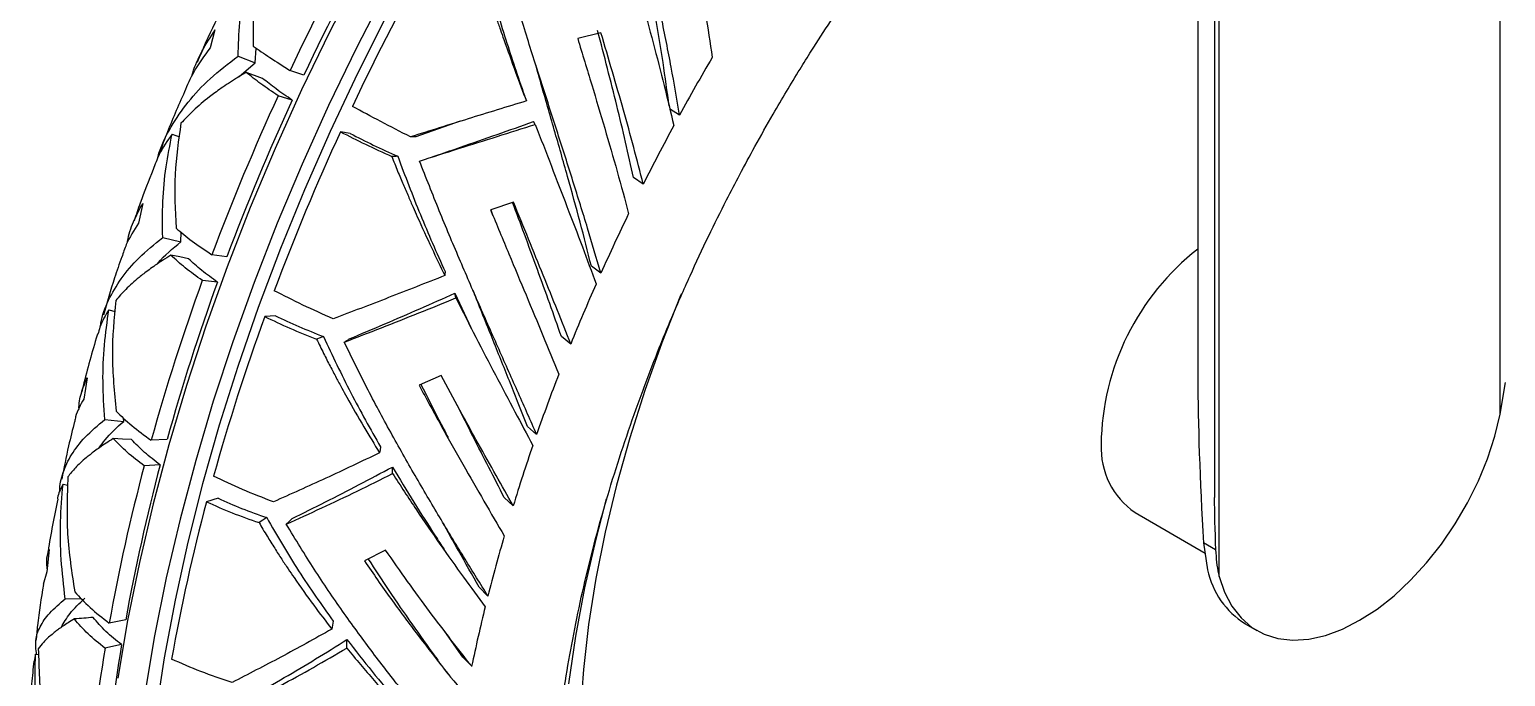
# Model space of a CAD drawing. Header units: millimetres. Extents: x 0 to 597, y 0 to 420.
# Drawn here: x 338.3 to 350.27, y 84.15 to 89.39 of the extents above; entities that cross this region are included whole.
import ezdxf

# ---------------------------------------------------------------- set-up
doc = ezdxf.new("R2010")
doc.units = ezdxf.units.MM

msp = doc.modelspace()

# ---------------------------------------------------------------- linework, layer by layer
at = {"color": 8, "linetype": 'Continuous', "lineweight": 25}
for p, q in [((350.223, 86.275), (350.223, 97.183)), ((347.944, 84.96), (347.944, 95.868))]:
    msp.add_line(p, q, dxfattribs=at)
at = {"color": 7, "linetype": 'Continuous', "lineweight": 25}
for p, q in [((347.772, 94.375), (347.772, 86.566)), ((347.905, 93.409), (347.905, 85.599)), ((339.804, 89.391), (339.764, 89.245)), ((342.933, 89.368), (342.744, 89.321)), ((339.991, 89.178), (340.13, 89.124)), ((340.13, 89.124), (340.139, 89.243)), ((340.001, 89.013), (340.13, 89.124)), ((340.525, 89.025), (340.412, 89.063)), ((340.43, 88.822), (340.316, 88.857)), ((343.569, 88.701), (343.489, 88.75)), ((339.456, 88.546), (339.516, 88.524)), ((340.9, 88.551), (340.822, 88.565)), ((341.792, 88.65), (341.431, 88.525)), ((342.4, 88.625), (342.385, 88.647)), ((341.431, 88.525), (341.389, 88.524)), ((341.618, 88.378), (341.563, 88.36)), ((343.275, 88.141), (343.196, 88.193)), ((339.218, 87.984), (339.184, 87.823)), ((342.224, 87.995), (342.039, 87.931)), ((339.38, 87.708), (339.528, 87.673)), ((339.528, 87.673), (339.53, 87.751)), ((339.9, 87.551), (339.779, 87.568)), ((342.932, 87.419), (342.855, 87.475)), ((339.824, 87.345), (339.702, 87.359)), ((341.749, 87.256), (341.862, 87.013)), ((341.757, 87.218), (341.749, 87.256)), ((338.944, 87.121), (338.994, 87.109)), ((340.294, 87.074), (340.207, 87.067)), ((341.884, 86.968), (341.862, 87.014)), ((342.688, 86.844), (342.612, 86.904)), ((338.767, 86.571), (338.74, 86.398)), ((341.638, 86.588), (341.459, 86.51)), ((350.223, 86.275), (350.265, 86.531)), ((338.91, 86.232), (339.064, 86.217)), ((339.064, 86.217), (339.063, 86.244)), ((342.411, 86.11), (342.337, 86.175)), ((339.415, 86.069), (339.287, 86.064)), ((339.36, 85.864), (339.231, 85.856)), ((341.244, 85.794), (341.242, 85.847)), ((338.572, 85.707), (338.611, 85.701)), ((339.829, 85.593), (339.736, 85.565)), ((342.221, 85.532), (342.148, 85.6)), ((347.262, 85.477), (347.83, 85.149)), ((347.915, 85.175), (347.818, 85.231)), ((347.818, 85.231), (347.85, 85.014)), ((338.459, 85.179), (338.442, 84.997)), ((341.186, 85.174), (341.015, 85.085)), ((338.442, 84.997), (338.411, 84.894)), ((342.017, 84.801), (341.945, 84.873)), ((338.59, 84.779), (338.719, 84.782)), ((339.08, 84.607), (338.947, 84.581)), ((341.814, 84.306), (341.667, 84.512)), ((348.156, 84.576), (348.25, 84.521)), ((339.046, 84.407), (338.912, 84.378)), ((340.872, 84.379), (340.874, 84.448)), ((338.349, 84.33), (338.338, 84.273)), ((338.349, 84.33), (338.375, 84.328)), ((341.885, 84.231), (341.814, 84.306))]:
    msp.add_line(p, q, dxfattribs=at)
at = {"color": 7, "linetype": 'Continuous', "lineweight": 25, "flags": 128}
for points in [[(340.976, 89.844), (340.735, 89.377), (340.506, 88.905), (340.291, 88.429), (340.09, 87.95), (339.902, 87.47), (339.73, 86.989), (339.572, 86.508), (339.429, 86.027), (339.302, 85.549), (339.191, 85.074), (339.095, 84.603), (339.016, 84.136)], [(341.195, 89.718), (340.953, 89.251), (340.725, 88.779), (340.51, 88.303), (340.308, 87.824), (340.121, 87.344), (339.948, 86.863), (339.79, 86.381), (339.648, 85.901), (339.521, 85.423), (339.409, 84.948), (339.314, 84.477), (339.235, 84.01)], [(341.193, 89.504), (340.959, 89.038), (340.737, 88.568), (340.529, 88.094), (340.334, 87.619), (340.154, 87.141), (339.989, 86.663), (339.839, 86.186), (339.704, 85.71), (339.584, 85.237), (339.481, 84.767), (339.393, 84.301), (339.322, 83.841)], [(340.19, 88.998), (340.123, 89.022), (340.056, 89.046)], [(339.589, 87.536), (339.518, 87.55), (339.447, 87.564)], [(343.585, 87.252), (343.578, 87.237), (343.426, 86.853), (343.289, 86.468), (343.166, 86.083), (343.059, 85.7), (342.967, 85.32), (342.892, 84.943), (342.833, 84.571), (342.79, 84.206), (342.764, 83.848)], [(340.684, 86.904), (340.656, 86.893), (340.628, 86.883)], [(347.944, 84.96), (347.988, 84.831), (348.047, 84.718), (348.122, 84.623), (348.209, 84.547), (348.31, 84.492), (348.421, 84.457), (348.542, 84.444), (348.67, 84.452), (348.805, 84.482), (348.943, 84.533), (349.083, 84.604), (349.224, 84.695), (349.362, 84.803), (349.496, 84.929), (349.625, 85.069), (349.746, 85.221), (349.857, 85.385), (349.957, 85.556), (350.045, 85.734), (350.119, 85.914), (350.179, 86.096), (350.223, 86.275)], [(339.128, 86.07), (339.054, 86.074), (338.98, 86.078)], [(341.146, 86.01), (341.142, 85.986), (341.138, 85.962)], [(342.975, 85.587), (342.89, 85.262), (342.8, 84.866), (342.726, 84.475), (342.669, 84.09)], [(340.223, 85.437), (340.192, 85.417), (340.161, 85.396)], [(340.382, 85.383), (340.406, 85.406), (340.43, 85.429)], [(340.762, 84.598), (340.756, 84.565), (340.751, 84.532)]]:
    msp.add_lwpolyline(points, dxfattribs=at)
at = {"color": 7, "linetype": 'Continuous', "lineweight": 25}
for centre, radius, start, end in [((358.768, 80.37), 20.31, 150.6619, 154.6581), ((358.618, 80.456), 20.02, 150.6615, 154.6582), ((359.273, 80.078), 20.31, 150.6619, 154.6581), ((359.212, 80.117), 17.843, 149.5244, 151.2468), ((358.008, 80.72), 19.473, 155.2989, 159.4091), ((357.878, 80.797), 19.205, 155.2998, 159.4083), ((358.513, 80.428), 19.473, 155.2989, 159.4091), ((359.134, 80.161), 17.753, 151.5599, 153.288), ((358.863, 80.294), 17.451, 154.1562, 155.9039), ((349.03, 86.005), 2.043, 128.0191, 179.2898), ((356.592, 81.237), 17.966, 160.0763, 164.413), ((356.472, 81.311), 17.708, 160.0757, 164.4133), ((358.495, 80.457), 17.049, 156.2231, 157.9989), ((357.098, 80.945), 17.966, 160.0763, 164.413), ((357.877, 80.7), 16.385, 158.8962, 160.7199), ((347.624, 86.002), 0.637, 177.4222, 235.403), ((357.276, 80.908), 15.749, 161.0522, 162.9247), ((354.639, 81.764), 15.943, 165.1253, 169.8218), ((354.55, 81.83), 15.717, 165.1253, 169.8219), ((355.144, 81.472), 15.943, 165.1253, 169.8218), ((356.404, 81.167), 14.839, 163.8777, 165.8249), ((348.513, 85.151), 0.677, 191.6886, 238.2003), ((355.602, 81.367), 14.013, 166.1847, 168.2083), ((352.357, 82.153), 13.627, 170.6017, 175.8163), ((352.301, 82.213), 13.435, 170.6019, 175.816)]:
    msp.add_arc(centre, radius, start, end, dxfattribs=at)
for major_axis, end_param in [((-0.197, 2.627), 1.335734), ((-0.099, 1.314), 1.140089)]:
    msp.add_ellipse((348.038, 84.632), major_axis=major_axis, ratio=0.068346, start_param=0.73883, end_param=end_param, dxfattribs=at)
for points, knots in [([(344.33, 88.709), (344.401, 88.831), (344.502, 89.002), (344.658, 89.252), (344.794, 89.464), (344.962, 89.714), (345.143, 89.972), (345.338, 90.236), (345.544, 90.503), (345.76, 90.769), (345.984, 91.032), (346.215, 91.289), (346.452, 91.54), (346.695, 91.782), (346.941, 92.015), (347.192, 92.238), (347.43, 92.439), (347.586, 92.56), (347.656, 92.615)], [0, 0, 0, 0, 0.07793, 0.109908, 0.162924, 0.217995, 0.27706, 0.338663, 0.402203, 0.467201, 0.533312, 0.600278, 0.6679, 0.736024, 0.804526, 0.873305, 0.942278, 1, 1, 1, 1]), ([(343.569, 88.701), (343.548, 88.829), (343.504, 89.087), (343.424, 89.489), (343.337, 89.895), (343.245, 90.305), (343.149, 90.72), (343.086, 90.995), (343.055, 91.135)], [0, 0, 0, 0, 0.16604, 0.333057, 0.499183, 0.6633, 0.828993, 1, 1, 1, 1]), ([(343.485, 88.773), (343.47, 88.89), (343.437, 89.134), (343.373, 89.516), (343.302, 89.909), (343.225, 90.305), (343.159, 90.636), (343.121, 90.833), (343.108, 90.899)], [0, 0, 0, 0, 0.173085, 0.358385, 0.542525, 0.724212, 0.90741, 1, 1, 1, 1]), ([(343.561, 90.653), (343.588, 90.523), (343.641, 90.27), (343.715, 89.894), (343.781, 89.526), (343.817, 89.287), (343.834, 89.167)], [0, 0, 0, 0, 0.255315, 0.5003, 0.75016, 1, 1, 1, 1]), ([(340.189, 90.05), (340.164, 89.925), (340.113, 89.674), (340.113, 89.398), (340.113, 89.26)], [0, 0, 0, 0, 0.4995782, 1, 1, 1, 1]), ([(343.163, 89.987), (343.196, 89.869), (343.262, 89.633), (343.357, 89.283), (343.446, 88.942), (343.498, 88.723), (343.523, 88.615)], [0, 0, 0, 0, 0.2506413, 0.5001754, 0.7553108, 1, 1, 1, 1]), ([(339.991, 89.178), (339.994, 89.27), (340, 89.452), (340.037, 89.711), (340.079, 89.873), (340.1, 89.953)], [0, 0, 0, 0, 0.339376, 0.672335, 1, 1, 1, 1]), ([(341.977, 89.813), (341.99, 89.773), (342.014, 89.696), (342.051, 89.586), (342.085, 89.486), (342.116, 89.396), (342.167, 89.251), (342.237, 89.058), (342.299, 88.893), (342.328, 88.815)], [0, 0, 0, 0, 0.120104, 0.230139, 0.330171, 0.420232, 0.500401, 0.764717, 1, 1, 1, 1]), ([(342.015, 89.794), (342.063, 89.633), (342.155, 89.321), (342.261, 89.01), (342.312, 88.859)], [0, 0, 0, 0, 0.515119, 1, 1, 1, 1]), ([(342.932, 87.419), (342.897, 87.539), (342.826, 87.781), (342.707, 88.162), (342.583, 88.551), (342.456, 88.947), (342.326, 89.352), (342.243, 89.624), (342.201, 89.763)], [0, 0, 0, 0, 0.166041, 0.333056, 0.499187, 0.663301, 0.828993, 1, 1, 1, 1]), ([(339.879, 89.6), (339.827, 89.497), (339.749, 89.341), (339.683, 89.181), (339.66, 89.128)], [0, 0, 0, 0, 0.665653, 1, 1, 1, 1]), ([(339.617, 89.018), (339.619, 89.026), (339.638, 89.096), (339.697, 89.222), (339.769, 89.335), (339.804, 89.391)], [0, 0, 0, 0, 0.0596965, 0.5299881, 1, 1, 1, 1]), ([(343.196, 88.193), (343.175, 88.289), (343.134, 88.48), (343.062, 88.776), (342.986, 89.078), (342.933, 89.283), (342.906, 89.385)], [0, 0, 0, 0, 0.2500073, 0.4999996, 0.7501814, 1, 1, 1, 1]), ([(340.113, 89.26), (340.157, 89.23), (340.244, 89.169), (340.356, 89.098), (340.412, 89.063)], [0, 0, 0, 0, 0.498255, 1, 1, 1, 1]), ([(342.744, 89.321), (342.782, 89.196), (342.857, 88.95), (342.965, 88.59), (343.066, 88.239), (343.127, 88.014), (343.157, 87.901)], [0, 0, 0, 0, 0.255319, 0.5003, 0.750157, 1, 1, 1, 1]), ([(343.275, 88.141), (343.25, 88.239), (343.2, 88.435), (343.116, 88.74), (343.026, 89.051), (342.964, 89.262), (342.933, 89.368)], [0, 0, 0, 0, 0.249923, 0.499821, 0.74999, 1, 1, 1, 1]), ([(339.338, 88.346), (339.342, 88.361), (339.365, 88.452), (339.445, 88.606), (339.581, 88.808), (339.759, 89), (339.913, 89.118), (339.991, 89.178)], [0, 0, 0, 0, 0.045921, 0.283574, 0.518344, 0.755368, 1, 1, 1, 1]), ([(339.764, 89.245), (339.717, 89.181), (339.632, 89.067), (339.579, 88.943), (339.556, 88.888)], [0, 0, 0, 0, 0.562155, 1, 1, 1, 1]), ([(342.855, 87.475), (342.825, 87.593), (342.766, 87.83), (342.663, 88.201), (342.556, 88.578), (342.464, 88.894), (342.411, 89.083), (342.394, 89.144)], [0, 0, 0, 0, 0.2244376, 0.4501311, 0.6743974, 0.895682, 1, 1, 1, 1]), ([(340.056, 89.046), (340.031, 89.031), (339.981, 89.002), (339.914, 88.959), (339.855, 88.919), (339.805, 88.882), (339.727, 88.823), (339.63, 88.742), (339.561, 88.668), (339.528, 88.634)], [0, 0, 0, 0, 0.120098, 0.230143, 0.330167, 0.420238, 0.500402, 0.764723, 1, 1, 1, 1]), ([(340.316, 88.857), (340.268, 88.89), (340.171, 88.955), (340.095, 89.016), (340.056, 89.046)], [0, 0, 0, 0, 0.500367, 1, 1, 1, 1]), ([(340.43, 88.822), (340.385, 88.852), (340.295, 88.913), (340.225, 88.97), (340.19, 88.998)], [0, 0, 0, 0, 0.499997, 1, 1, 1, 1]), ([(339.557, 88.888), (339.506, 88.773), (339.436, 88.615), (339.377, 88.455), (339.361, 88.411)], [0, 0, 0, 0, 0.726185, 1, 1, 1, 1]), ([(342.328, 88.815), (342.17, 88.767), (341.853, 88.669), (341.544, 88.572), (341.389, 88.524)], [0, 0, 0, 0, 0.4995757, 1, 1, 1, 1]), ([(341.389, 88.524), (341.307, 88.565), (341.144, 88.649), (340.993, 88.73), (340.918, 88.771)], [0, 0, 0, 0, 0.498255, 1, 1, 1, 1]), ([(342.589, 83.698), (342.599, 83.781), (342.622, 83.972), (342.671, 84.28), (342.735, 84.619), (342.811, 84.962), (342.899, 85.309), (342.999, 85.659), (343.11, 86.01), (343.232, 86.361), (343.363, 86.711), (343.504, 87.056), (343.652, 87.393), (343.8, 87.711), (343.936, 87.985), (344.061, 88.226), (344.187, 88.459), (344.279, 88.621), (344.33, 88.709)], [0, 0, 0, 0, 0.052531, 0.121296, 0.190146, 0.25906, 0.328004, 0.396936, 0.465791, 0.534475, 0.602843, 0.670613, 0.737207, 0.801118, 0.859235, 0.900416, 0.946044, 1, 1, 1, 1]), ([(339.456, 88.546), (339.419, 88.492), (339.354, 88.4), (339.318, 88.3), (339.303, 88.259)], [0, 0, 0, 0, 0.587638, 1, 1, 1, 1]), ([(339.38, 87.708), (339.379, 87.806), (339.377, 88), (339.403, 88.28), (339.439, 88.458), (339.456, 88.546)], [0, 0, 0, 0, 0.3393751, 0.6723346, 1, 1, 1, 1]), ([(339.528, 88.634), (339.508, 88.497), (339.468, 88.223), (339.481, 87.931), (339.488, 87.784)], [0, 0, 0, 0, 0.499573, 1, 1, 1, 1]), ([(340.822, 88.565), (340.888, 88.531), (341.021, 88.464), (341.165, 88.398), (341.237, 88.365)], [0, 0, 0, 0, 0.5003592, 1, 1, 1, 1]), ([(340.9, 88.551), (340.962, 88.52), (341.085, 88.457), (341.218, 88.396), (341.285, 88.366)], [0, 0, 0, 0, 0.499989, 1, 1, 1, 1]), ([(341.462, 88.328), (341.567, 88.361), (341.775, 88.428), (342.09, 88.526), (342.297, 88.592), (342.4, 88.625)], [0, 0, 0, 0, 0.339381, 0.672335, 1, 1, 1, 1]), ([(341.617, 88.378), (341.676, 88.399), (341.833, 88.454), (342.091, 88.543), (342.288, 88.613), (342.385, 88.647)], [0, 0, 0, 0, 0.233252, 0.619503, 1, 1, 1, 1]), ([(342.4, 88.625), (342.444, 88.512), (342.531, 88.286), (342.659, 87.954), (342.782, 87.634), (342.857, 87.43), (342.893, 87.331)], [0, 0, 0, 0, 0.250636, 0.500178, 0.755307, 1, 1, 1, 1]), ([(341.285, 88.366), (341.277, 88.365), (341.261, 88.365), (341.245, 88.365), (341.237, 88.365)], [0, 0, 0, 0, 0.500017, 1, 1, 1, 1]), ([(341.237, 88.365), (341.253, 88.325), (341.283, 88.25), (341.328, 88.142), (341.37, 88.045), (341.408, 87.957), (341.47, 87.817), (341.556, 87.63), (341.632, 87.473), (341.668, 87.399)], [0, 0, 0, 0, 0.120098, 0.230138, 0.330162, 0.420233, 0.500397, 0.764719, 1, 1, 1, 1]), ([(341.285, 88.366), (341.345, 88.207), (341.465, 87.891), (341.601, 87.584), (341.669, 87.431)], [0, 0, 0, 0, 0.499979, 1, 1, 1, 1]), ([(342.411, 86.11), (342.363, 86.221), (342.265, 86.442), (342.108, 86.796), (341.946, 87.161), (341.783, 87.538), (341.619, 87.927), (341.515, 88.193), (341.462, 88.328)], [0, 0, 0, 0, 0.166039, 0.333056, 0.499187, 0.6633, 0.82899, 1, 1, 1, 1]), ([(339.303, 88.259), (339.266, 88.169), (339.211, 88.031), (339.165, 87.891), (339.149, 87.844)], [0, 0, 0, 0, 0.65814, 1, 1, 1, 1]), ([(339.095, 87.668), (339.095, 87.671), (339.103, 87.729), (339.14, 87.835), (339.192, 87.935), (339.218, 87.984)], [0, 0, 0, 0, 0.0304884, 0.5154, 1, 1, 1, 1]), ([(342.612, 86.904), (342.581, 86.993), (342.519, 87.17), (342.418, 87.448), (342.317, 87.722), (342.249, 87.906), (342.217, 87.992)], [0, 0, 0, 0, 0.257477, 0.514972, 0.772634, 1, 1, 1, 1]), ([(342.688, 86.844), (342.652, 86.934), (342.581, 87.115), (342.466, 87.4), (342.346, 87.693), (342.265, 87.894), (342.224, 87.995)], [0, 0, 0, 0, 0.249916, 0.499822, 0.749986, 1, 1, 1, 1]), ([(339.184, 87.823), (339.147, 87.767), (339.09, 87.678), (339.06, 87.584), (339.05, 87.549)], [0, 0, 0, 0, 0.6379062, 1, 1, 1, 1]), ([(342.039, 87.931), (342.088, 87.812), (342.185, 87.577), (342.327, 87.238), (342.464, 86.911), (342.549, 86.703), (342.591, 86.6)], [0, 0, 0, 0, 0.255319, 0.500302, 0.750156, 1, 1, 1, 1]), ([(342.057, 87.887), (342.055, 87.892), (342.049, 87.907), (342.044, 87.922), (342.04, 87.932)], [0, 0, 0, 0, 0.30921, 1, 1, 1, 1]), ([(338.877, 86.994), (338.878, 87), (338.885, 87.071), (338.937, 87.199), (339.038, 87.376), (339.182, 87.546), (339.313, 87.653), (339.38, 87.708)], [0, 0, 0, 0, 0.024193, 0.267256, 0.507373, 0.7498, 1, 1, 1, 1]), ([(339.488, 87.784), (339.529, 87.75), (339.612, 87.68), (339.723, 87.606), (339.779, 87.568)], [0, 0, 0, 0, 0.498257, 1, 1, 1, 1]), ([(339.335, 87.493), (339.338, 87.496), (339.389, 87.559), (339.46, 87.618), (339.528, 87.673)], [0, 0, 0, 0, 0.058531, 1, 1, 1, 1]), ([(339.048, 87.55), (339.028, 87.493), (338.974, 87.336), (338.928, 87.178), (338.899, 87.077)], [0, 0, 0, 0, 0.358862, 1, 1, 1, 1]), ([(339.447, 87.564), (339.424, 87.55), (339.38, 87.523), (339.321, 87.484), (339.271, 87.448), (339.227, 87.415), (339.161, 87.362), (339.08, 87.291), (339.025, 87.227), (338.999, 87.197)], [0, 0, 0, 0, 0.120104, 0.230146, 0.33017, 0.420246, 0.500406, 0.764722, 1, 1, 1, 1]), ([(339.702, 87.359), (339.654, 87.393), (339.558, 87.462), (339.484, 87.53), (339.447, 87.564)], [0, 0, 0, 0, 0.500372, 1, 1, 1, 1]), ([(339.824, 87.345), (339.78, 87.377), (339.691, 87.441), (339.623, 87.505), (339.589, 87.536)], [0, 0, 0, 0, 0.5000001, 1, 1, 1, 1]), ([(341.668, 87.399), (341.514, 87.339), (341.208, 87.218), (340.911, 87.105), (340.763, 87.048)], [0, 0, 0, 0, 0.4995706, 1, 1, 1, 1]), ([(341.669, 87.431), (341.669, 87.426), (341.668, 87.415), (341.668, 87.404), (341.668, 87.399)], [0, 0, 0, 0, 0.4999967, 1, 1, 1, 1]), ([(340.763, 87.048), (340.68, 87.085), (340.513, 87.16), (340.36, 87.238), (340.284, 87.276)], [0, 0, 0, 0, 0.498257, 1, 1, 1, 1]), ([(340.893, 86.885), (340.988, 86.926), (341.177, 87.006), (341.464, 87.129), (341.654, 87.214), (341.749, 87.256)], [0, 0, 0, 0, 0.339021, 0.671989, 1, 1, 1, 1]), ([(342.337, 86.175), (342.294, 86.283), (342.209, 86.501), (342.069, 86.848), (341.964, 87.107), (341.906, 87.253), (341.897, 87.277)], [0, 0, 0, 0, 0.313024, 0.627815, 0.940618, 1, 1, 1, 1]), ([(338.944, 87.121), (338.916, 87.076), (338.876, 87.011), (338.86, 86.942), (338.855, 86.923)], [0, 0, 0, 0, 0.711623, 1, 1, 1, 1]), ([(338.91, 86.232), (338.904, 86.335), (338.891, 86.538), (338.903, 86.835), (338.93, 87.027), (338.944, 87.121)], [0, 0, 0, 0, 0.339379, 0.672333, 1, 1, 1, 1]), ([(338.999, 87.197), (338.985, 87.05), (338.958, 86.757), (338.988, 86.452), (339.002, 86.3)], [0, 0, 0, 0, 0.4995767, 1, 1, 1, 1]), ([(340.852, 86.859), (340.952, 86.898), (341.152, 86.975), (341.455, 87.095), (341.657, 87.177), (341.757, 87.218)], [0, 0, 0, 0, 0.33938, 0.672335, 1, 1, 1, 1]), ([(341.757, 87.218), (341.811, 87.111), (341.918, 86.898), (342.079, 86.59), (342.235, 86.296), (342.333, 86.112), (342.38, 86.022)], [0, 0, 0, 0, 0.250635, 0.500176, 0.755312, 1, 1, 1, 1]), ([(340.207, 87.067), (340.274, 87.035), (340.408, 86.971), (340.555, 86.912), (340.628, 86.883)], [0, 0, 0, 0, 0.500365, 1, 1, 1, 1]), ([(340.294, 87.074), (340.356, 87.045), (340.48, 86.986), (340.616, 86.931), (340.684, 86.904)], [0, 0, 0, 0, 0.499992, 1, 1, 1, 1]), ([(338.851, 86.924), (338.848, 86.913), (338.803, 86.764), (338.76, 86.607), (338.725, 86.461), (338.723, 86.452)], [0, 0, 0, 0, 0.067525, 0.946071, 1, 1, 1, 1]), ([(340.628, 86.883), (340.647, 86.845), (340.682, 86.771), (340.736, 86.667), (340.785, 86.574), (340.83, 86.49), (340.904, 86.356), (341.006, 86.179), (341.096, 86.031), (341.138, 85.962)], [0, 0, 0, 0, 0.120104, 0.230141, 0.330165, 0.420241, 0.500401, 0.764717, 1, 1, 1, 1]), ([(340.684, 86.904), (340.756, 86.751), (340.9, 86.444), (341.064, 86.155), (341.146, 86.01)], [0, 0, 0, 0, 0.499989, 1, 1, 1, 1]), ([(340.852, 86.859), (340.859, 86.863), (340.872, 86.872), (340.886, 86.881), (340.893, 86.885)], [0, 0, 0, 0, 0.500011, 1, 1, 1, 1]), ([(342.017, 84.801), (341.955, 84.9), (341.833, 85.097), (341.637, 85.418), (341.439, 85.754), (341.24, 86.105), (341.041, 86.472), (340.916, 86.728), (340.852, 86.859)], [0, 0, 0, 0, 0.166039, 0.333054, 0.499184, 0.663298, 0.828991, 1, 1, 1, 1]), ([(338.702, 86.313), (338.702, 86.314), (338.699, 86.36), (338.717, 86.447), (338.75, 86.53), (338.767, 86.571)], [0, 0, 0, 0, 0.011773, 0.50604, 1, 1, 1, 1]), ([(341.459, 86.51), (341.519, 86.398), (341.638, 86.178), (341.814, 85.865), (341.986, 85.567), (342.094, 85.381), (342.149, 85.288)], [0, 0, 0, 0, 0.255323, 0.500302, 0.750156, 1, 1, 1, 1]), ([(341.474, 86.517), (341.523, 86.42), (341.596, 86.273), (341.669, 86.133), (341.694, 86.086)], [0, 0, 0, 0, 0.656994, 1, 1, 1, 1]), ([(342.221, 85.532), (342.176, 85.614), (342.084, 85.776), (341.938, 86.036), (341.789, 86.306), (341.688, 86.494), (341.638, 86.588)], [0, 0, 0, 0, 0.2499184, 0.499811, 0.7499859, 1, 1, 1, 1]), ([(338.74, 86.398), (338.714, 86.351), (338.68, 86.292), (338.669, 86.229), (338.667, 86.216)], [0, 0, 0, 0, 0.7947965, 1, 1, 1, 1]), ([(339.002, 86.3), (339.043, 86.261), (339.123, 86.183), (339.232, 86.104), (339.287, 86.064)], [0, 0, 0, 0, 0.498255, 1, 1, 1, 1]), ([(342.148, 85.6), (342.107, 85.68), (342.026, 85.841), (341.898, 86.09), (341.811, 86.262), (341.769, 86.345)], [0, 0, 0, 0, 0.340281, 0.680557, 1, 1, 1, 1]), ([(338.547, 85.643), (338.547, 85.645), (338.542, 85.7), (338.569, 85.802), (338.635, 85.948), (338.745, 86.091), (338.855, 86.185), (338.91, 86.232)], [0, 0, 0, 0, 0.011801, 0.257953, 0.501124, 0.746621, 1, 1, 1, 1]), ([(338.666, 86.217), (338.649, 86.15), (338.61, 85.994), (338.579, 85.839), (338.562, 85.749)], [0, 0, 0, 0, 0.423811, 1, 1, 1, 1]), ([(338.866, 86.003), (338.881, 86.025), (338.93, 86.097), (339.009, 86.168), (339.064, 86.217)], [0, 0, 0, 0, 0.299125, 1, 1, 1, 1]), ([(338.98, 86.078), (338.96, 86.065), (338.922, 86.041), (338.871, 86.007), (338.828, 85.976), (338.792, 85.948), (338.737, 85.903), (338.672, 85.844), (338.631, 85.792), (338.611, 85.767)], [0, 0, 0, 0, 0.120106, 0.230145, 0.330169, 0.420241, 0.500403, 0.764729, 1, 1, 1, 1]), ([(339.231, 85.856), (339.183, 85.893), (339.088, 85.965), (339.016, 86.04), (338.98, 86.078)], [0, 0, 0, 0, 0.5003716, 1, 1, 1, 1]), ([(339.36, 85.864), (339.316, 85.898), (339.228, 85.965), (339.161, 86.035), (339.128, 86.07)], [0, 0, 0, 0, 0.500002, 1, 1, 1, 1]), ([(341.138, 85.962), (340.992, 85.892), (340.698, 85.752), (340.418, 85.627), (340.278, 85.564)], [0, 0, 0, 0, 0.499574, 1, 1, 1, 1]), ([(340.382, 85.383), (340.477, 85.427), (340.666, 85.513), (340.956, 85.65), (341.148, 85.746), (341.244, 85.794)], [0, 0, 0, 0, 0.339384, 0.672333, 1, 1, 1, 1]), ([(340.43, 85.429), (340.519, 85.473), (340.697, 85.562), (340.97, 85.702), (341.152, 85.799), (341.242, 85.847)], [0, 0, 0, 0, 0.339019, 0.671988, 1, 1, 1, 1]), ([(341.242, 85.847), (341.3, 85.751), (341.416, 85.559), (341.558, 85.337), (341.638, 85.215), (341.662, 85.178)], [0, 0, 0, 0, 0.413191, 0.824882, 1, 1, 1, 1]), ([(341.244, 85.794), (341.308, 85.695), (341.436, 85.498), (341.629, 85.218), (341.817, 84.954), (341.937, 84.793), (341.995, 84.713)], [0, 0, 0, 0, 0.250635, 0.500168, 0.755306, 1, 1, 1, 1]), ([(338.572, 85.707), (338.553, 85.67), (338.531, 85.631), (338.528, 85.59), (338.528, 85.588)], [0, 0, 0, 0, 0.929576, 1, 1, 1, 1]), ([(338.59, 84.779), (338.578, 84.885), (338.553, 85.095), (338.547, 85.405), (338.564, 85.607), (338.572, 85.707)], [0, 0, 0, 0, 0.339376, 0.672335, 1, 1, 1, 1]), ([(338.611, 85.767), (338.606, 85.613), (338.595, 85.305), (338.643, 84.992), (338.667, 84.836)], [0, 0, 0, 0, 0.499576, 1, 1, 1, 1]), ([(340.278, 85.564), (340.193, 85.597), (340.024, 85.663), (339.87, 85.736), (339.792, 85.773)], [0, 0, 0, 0, 0.498255, 1, 1, 1, 1]), ([(338.531, 85.587), (338.501, 85.446), (338.469, 85.291), (338.447, 85.139), (338.445, 85.125)], [0, 0, 0, 0, 0.911632, 1, 1, 1, 1]), ([(339.736, 85.565), (339.803, 85.535), (339.939, 85.474), (340.087, 85.422), (340.161, 85.396)], [0, 0, 0, 0, 0.5003639, 1, 1, 1, 1]), ([(339.829, 85.593), (339.892, 85.565), (340.017, 85.509), (340.155, 85.461), (340.223, 85.437)], [0, 0, 0, 0, 0.499994, 1, 1, 1, 1]), ([(340.223, 85.437), (340.308, 85.291), (340.477, 84.998), (340.667, 84.731), (340.762, 84.598)], [0, 0, 0, 0, 0.4999867, 1, 1, 1, 1]), ([(340.161, 85.396), (340.182, 85.36), (340.224, 85.29), (340.286, 85.191), (340.343, 85.102), (340.395, 85.023), (340.481, 84.897), (340.598, 84.732), (340.702, 84.596), (340.751, 84.532)], [0, 0, 0, 0, 0.120106, 0.23014, 0.330164, 0.420237, 0.500398, 0.764724, 1, 1, 1, 1]), ([(341.744, 83.531), (341.675, 83.611), (341.531, 83.777), (341.304, 84.055), (341.07, 84.357), (340.837, 84.677), (340.604, 85.018), (340.457, 85.26), (340.382, 85.383)], [0, 0, 0, 0, 0.158, 0.326625, 0.494358, 0.660057, 0.827342, 1, 1, 1, 1]), ([(341.945, 84.873), (341.89, 84.97), (341.794, 85.139), (341.692, 85.323), (341.648, 85.401)], [0, 0, 0, 0, 0.574821, 1, 1, 1, 1]), ([(338.444, 85.021), (338.442, 85.042), (338.435, 85.095), (338.45, 85.147), (338.459, 85.179)], [0, 0, 0, 0, 0.382649, 1, 1, 1, 1]), ([(341.015, 85.085), (341.087, 84.982), (341.227, 84.78), (341.436, 84.499), (341.641, 84.234), (341.772, 84.072), (341.837, 83.991)], [0, 0, 0, 0, 0.255317, 0.500298, 0.75016, 1, 1, 1, 1]), ([(341.046, 85.101), (341.101, 85.015), (341.22, 84.833), (341.401, 84.572), (341.535, 84.384), (341.603, 84.291), (341.61, 84.281)], [0, 0, 0, 0, 0.291333, 0.620184, 0.955798, 1, 1, 1, 1]), ([(341.885, 84.231), (341.83, 84.302), (341.718, 84.444), (341.544, 84.674), (341.366, 84.917), (341.246, 85.088), (341.186, 85.174)], [0, 0, 0, 0, 0.249912, 0.49982, 0.749988, 1, 1, 1, 1]), ([(347.915, 85.175), (347.92, 85.108), (347.925, 85.035), (347.942, 84.967), (347.944, 84.96)], [0, 0, 0, 0, 0.898678, 1, 1, 1, 1]), ([(338.413, 84.894), (338.395, 84.783), (338.371, 84.63), (338.357, 84.48), (338.353, 84.439)], [0, 0, 0, 0, 0.725555, 1, 1, 1, 1]), ([(338.667, 84.836), (338.706, 84.793), (338.785, 84.706), (338.893, 84.623), (338.947, 84.581)], [0, 0, 0, 0, 0.498258, 1, 1, 1, 1]), ([(338.358, 84.329), (338.353, 84.367), (338.343, 84.441), (338.381, 84.552), (338.456, 84.664), (338.545, 84.74), (338.59, 84.779)], [0, 0, 0, 0, 0.2488379, 0.4949891, 0.7435124, 1, 1, 1, 1]), ([(338.558, 84.547), (338.579, 84.584), (338.622, 84.662), (338.705, 84.742), (338.748, 84.783)], [0, 0, 0, 0, 0.480484, 1, 1, 1, 1]), ([(338.664, 84.615), (338.647, 84.605), (338.614, 84.585), (338.572, 84.557), (338.537, 84.532), (338.508, 84.51), (338.464, 84.475), (338.414, 84.43), (338.386, 84.391), (338.372, 84.374)], [0, 0, 0, 0, 0.120096, 0.230139, 0.330173, 0.420244, 0.500398, 0.764723, 1, 1, 1, 1]), ([(338.816, 84.627), (338.79, 84.625), (338.74, 84.621), (338.689, 84.617), (338.664, 84.615)], [0, 0, 0, 0, 0.500017, 1, 1, 1, 1]), ([(338.912, 84.378), (338.865, 84.416), (338.771, 84.492), (338.699, 84.574), (338.664, 84.615)], [0, 0, 0, 0, 0.50037, 1, 1, 1, 1]), ([(339.046, 84.407), (339.002, 84.442), (338.915, 84.513), (338.849, 84.589), (338.816, 84.627)], [0, 0, 0, 0, 0.499999, 1, 1, 1, 1]), ([(340.751, 84.532), (340.612, 84.455), (340.335, 84.301), (340.073, 84.167), (339.942, 84.1)], [0, 0, 0, 0, 0.4995731, 1, 1, 1, 1]), ([(338.372, 84.374), (338.377, 84.214), (338.386, 83.895), (338.454, 83.579), (338.488, 83.421)], [0, 0, 0, 0, 0.499581, 1, 1, 1, 1]), ([(340.062, 83.93), (340.151, 83.977), (340.328, 84.07), (340.6, 84.22), (340.782, 84.326), (340.872, 84.379)], [0, 0, 0, 0, 0.339381, 0.6723349, 1, 1, 1, 1]), ([(340.114, 83.995), (340.197, 84.042), (340.363, 84.137), (340.618, 84.288), (340.789, 84.395), (340.874, 84.448)], [0, 0, 0, 0, 0.339023, 0.671989, 1, 1, 1, 1]), ([(340.872, 84.379), (340.946, 84.29), (341.094, 84.112), (341.318, 83.865), (341.536, 83.635), (341.676, 83.498), (341.744, 83.431)], [0, 0, 0, 0, 0.25064, 0.500173, 0.755314, 1, 1, 1, 1]), ([(340.874, 84.448), (340.942, 84.36), (341.078, 84.186), (341.283, 83.942), (341.484, 83.715), (341.611, 83.578), (341.674, 83.511)], [0, 0, 0, 0, 0.250452, 0.500002, 0.755257, 1, 1, 1, 1]), ([(338.336, 84.273), (338.329, 84.211), (338.314, 84.062), (338.305, 83.914), (338.301, 83.827)], [0, 0, 0, 0, 0.4134715, 1, 1, 1, 1]), ([(338.426, 83.377), (338.407, 83.485), (338.368, 83.697), (338.343, 84.016), (338.347, 84.226), (338.349, 84.33)], [0, 0, 0, 0, 0.339375, 0.672335, 1, 1, 1, 1]), ([(339.942, 84.1), (339.857, 84.129), (339.685, 84.186), (339.53, 84.255), (339.452, 84.289)], [0, 0, 0, 0, 0.498258, 1, 1, 1, 1]), ([(341.704, 84.158), (341.69, 84.175), (341.657, 84.216), (341.627, 84.258), (341.609, 84.283)], [0, 0, 0, 0, 0.411789, 1, 1, 1, 1])]:
    msp.add_open_spline(points, degree=3, knots=knots, dxfattribs=at)

doc.saveas('drawing.dxf')
